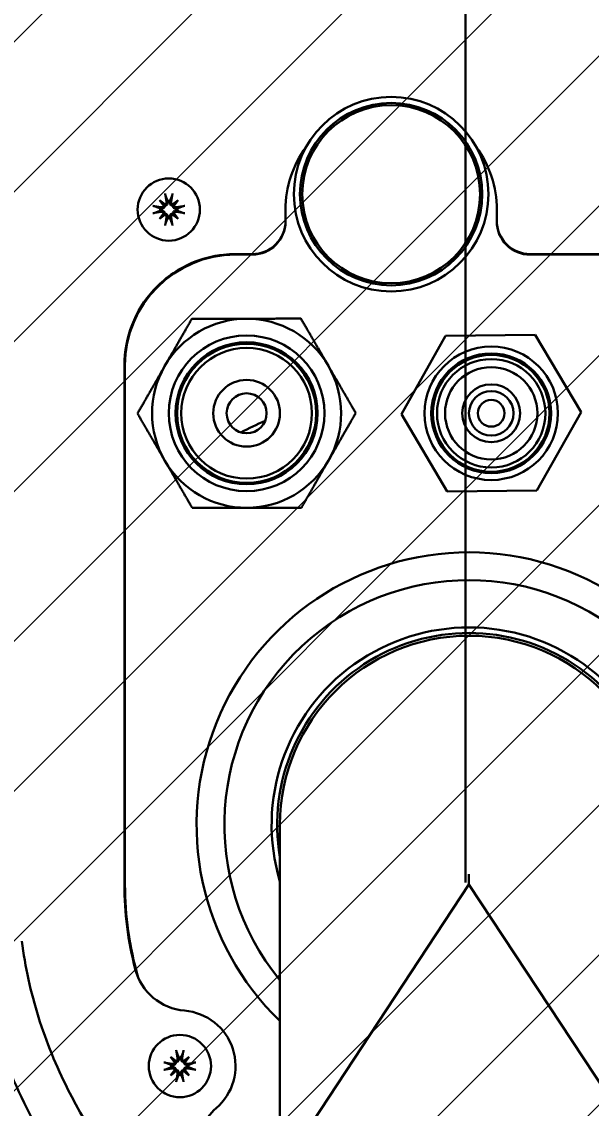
# Model space of a CAD drawing. Header units: millimetres. Extents: x 14 to 2348, y 26 to 1654.
# Drawn here: x 500.2 to 536.1, y 967.3 to 1035.6 of the extents above; entities that cross this region are included whole.
import ezdxf

# ---------------------------------------------------------------- set-up
doc = ezdxf.new("R2010")
doc.units = ezdxf.units.MM
doc.header["$LTSCALE"] = 4
for name, color, linetype, lineweight in [('可見邊線(ISO)', 7, 'Continuous', 30), ('標註(ISO)', 7, 'Continuous', 9), ('草圖幾何圖形(ISO)', 7, 'Continuous', 30)]:
    doc.layers.add(name, color=color, linetype=linetype, lineweight=lineweight)
doc.layers.add('填充線', color=7, linetype='Continuous', lineweight=9, true_color=0x1e1e47)
doc.styles.add('temp', font='')
doc.styles.get('temp').set_extended_font_data('PMingLiU')
doc.dimstyles.new('工研院N500', dxfattribs={"dimscale": 4, "dimtxt": 3, "dimasz": 2.5, "dimexe": 1, "dimexo": 1, "dimgap": 0.762, "dimtad": 1, "dimdec": 3, "dimrnd": 1e-08, "dimdsep": 46, "dimtxsty": 'temp', "dimcen": 0.09, "dimdle": 10, "dimclrd": 1, "dimclre": 1, "dimclrt": 7, "dimazin": 2, "dimtfac": 0.666667, "dimtdec": 3, "dimtmove": 0, "dimatfit": 3, "dimfxl": 1, "dimtolj": 1, "dimlwd": 15, "dimlwe": 15, "dimarcsym": 0})

# ---------------------------------------------------------------- blocks, each defined once
blk = doc.blocks.new('*D74')
at = {"layer": 'Defpoints', "color": 0, "linetype": 'Continuous', "transparency": 16777216}
for p in [(292.631, 1090.8), (528.152, 981.463), (528.152, 841.162), (421.12, 751.351)]:
    blk.add_point(p, dxfattribs=at)
at = {"layer": '標註(ISO)', "color": 1, "linetype": 'Continuous', "lineweight": 15, "transparency": 16777216}
for p, q in [((528.152, 985.463), (528.152, 1188.366)), ((418.056, 748.78), (262.178, 617.983))]:
    blk.add_line(p, q, dxfattribs=at)
blk.add_arc((528.152, 841.162), 343.204, 91.6695, 218.3305, dxfattribs=at)
at = {"layer": '標註(ISO)', "color": 1, "linetype": 'Continuous', "transparency": 16777216}
for points in [[(518.129, 1185.887), (518.177, 1182.554), (528.152, 1184.366)], [(260.219, 629.36), (257.635, 627.255), (265.242, 620.554)]]:
    blk.add_solid(points, dxfattribs=at)
at = {"layer": '標註(ISO)', "color": 7, "linetype": 'Continuous', "lineweight": 18, "transparency": 16777216, "insert": (196.505, 980.858), "char_height": 12, "attachment_point": 1, "rotation": 65, "style": 'temp'}
blk.add_mtext('\\A1;130°', dxfattribs=at)
blk = doc.blocks.new('*D75')
at = {"layer": 'Defpoints', "color": 0, "linetype": 'Continuous', "transparency": 16777216}
for p in [(528.152, 981.463), (870.28, 861.448), (528.152, 841.521), (635.613, 751.351)]:
    blk.add_point(p, dxfattribs=at)
at = {"layer": '標註(ISO)', "color": 1, "linetype": 'Continuous', "lineweight": 15, "transparency": 16777216}
for p, q in [((528.152, 985.463), (528.152, 1188.229)), ((638.677, 748.78), (793.746, 618.662))]:
    blk.add_line(p, q, dxfattribs=at)
blk.add_arc((528.152, 841.521), 342.708, 321.67191, 88.32809, dxfattribs=at)
at = {"layer": '標註(ISO)', "color": 1, "linetype": 'Continuous', "transparency": 16777216}
for points in [[(538.127, 1182.417), (538.175, 1185.75), (528.152, 1184.229)], [(798.289, 627.934), (795.705, 630.039), (790.682, 621.233)]]:
    blk.add_solid(points, dxfattribs=at)
at = {"layer": '標註(ISO)', "color": 7, "linetype": 'Continuous', "lineweight": 18, "transparency": 16777216, "insert": (847.895, 1005.573), "char_height": 12, "attachment_point": 1, "rotation": 295, "style": 'temp'}
blk.add_mtext('\\A1;130°', dxfattribs=at)
blk = doc.blocks.new('*D76')
at = {"layer": 'Defpoints', "color": 0, "linetype": 'Continuous', "transparency": 16777216}
for p in [(384.256, 1106.692), (528.152, 983.117), (528.152, 981.017), (526.996, 979.264)]:
    blk.add_point(p, dxfattribs=at)
at = {"layer": '標註(ISO)', "color": 1, "linetype": 'Continuous', "lineweight": 15, "transparency": 16777216}
blk.add_line((524.794, 975.924), (420.78, 818.179), dxfattribs=at)
blk.add_arc((528.152, 981.017), 191.051, 92.99933, 233.60067, dxfattribs=at)
at = {"layer": '標註(ISO)', "color": 1, "linetype": 'Continuous', "transparency": 16777216}
for points in [[(518.112, 1173.472), (518.199, 1170.14), (528.152, 1172.067)], [(415.734, 828.607), (413.827, 825.873), (422.982, 821.519)]]:
    blk.add_solid(points, dxfattribs=at)
at = {"layer": '標註(ISO)', "color": 7, "linetype": 'Continuous', "lineweight": 18, "transparency": 16777216, "insert": (323.589, 1021.666), "char_height": 12, "attachment_point": 1, "rotation": 73.3, "style": 'temp'}
blk.add_mtext('\\A1;146.6°', dxfattribs=at)
blk = doc.blocks.new('*D77')
at = {"layer": 'Defpoints', "color": 0, "linetype": 'Continuous', "transparency": 16777216}
for p in [(528.152, 983.766), (528.152, 981.666), (529.308, 979.913), (717.221, 955.991)]:
    blk.add_point(p, dxfattribs=at)
at = {"layer": '標註(ISO)', "color": 1, "linetype": 'Continuous', "lineweight": 15, "transparency": 16777216}
blk.add_line((531.51, 976.574), (635.388, 819.035), dxfattribs=at)
blk.add_arc((528.152, 981.666), 190.804, 306.4032, 86.9968, dxfattribs=at)
at = {"layer": '標註(ISO)', "color": 1, "linetype": 'Continuous', "transparency": 16777216}
for points in [[(538.105, 1170.543), (538.192, 1173.875), (528.152, 1172.471)], [(642.341, 826.729), (640.434, 829.463), (633.186, 822.374)]]:
    blk.add_solid(points, dxfattribs=at)
at = {"layer": '標註(ISO)', "color": 7, "linetype": 'Continuous', "lineweight": 18, "transparency": 16777216, "insert": (721.072, 1060.268), "char_height": 12, "attachment_point": 1, "rotation": 286.7, "style": 'temp'}
blk.add_mtext('\\A1;146.6°', dxfattribs=at)

msp = doc.modelspace()

# ---------------------------------------------------------------- hatches: boundary and pattern name
at = {"layer": '填充線'}
h = msp.add_hatch(dxfattribs=at)
h.set_pattern_fill('ANSI31', color=256, scale=53.34, style=0)
h.set_pattern_definition([(45, (-13.047, 389.5956), (-4.714634, 4.714634), [])])
edge = h.paths.add_edge_path()
edge.add_arc((421.12008, 751.35132), 140, 73.4166874, 220)
edge.add_arc((528.3663, 841.34159), 280, -40, 220, ccw=False)
edge.add_arc((635.61252, 751.35132), 140, 320, 466.5833126)
edge.add_arc((528.3663, 841.34159), 80.5, 33.2916563, 146.7083437)

# ---------------------------------------------------------------- linework, layer by layer
at = {"layer": '可見邊線(ISO)'}
for p, q in [((508.88186, 1024.40188), (509.16025, 1024.12349)), ((510.05074, 1024.40188), (509.77235, 1024.12349)), ((516.8163, 1023.11816), (516.8163, 1023.81744)), ((530.1163, 1023.81744), (530.1163, 1023.11816)), ((508.88186, 1023.233), (509.16025, 1023.51139)), ((510.05074, 1023.233), (509.77235, 1023.51139)), ((516.8163, 1023.11816), (516.8163, 1023.0815)), ((530.1163, 1023.0815), (530.1163, 1023.11816)), ((513.6663, 1021.01744), (514.7163, 1021.01744)), ((513.6663, 1020.98078), (514.7163, 1020.98078)), ((532.2163, 1021.01744), (543.0663, 1021.01744)), ((532.2163, 1020.98078), (543.0663, 1020.98078)), ((526.88489, 1015.86742), (524.10859, 1010.93735)), ((532.54259, 1015.92811), (526.88489, 1015.86742)), ((535.42401, 1011.05873), (532.54259, 1015.92811)), ((506.67155, 981.34214), (506.67155, 1014.02269)), ((506.70821, 981.34214), (506.70821, 1014.02269)), ((524.10859, 1010.93735), (526.99, 1006.06798)), ((532.64771, 1006.12867), (535.42401, 1011.05873)), ((526.99, 1006.06798), (532.64771, 1006.12867)), ((516.4663, 985.10498), (516.34211, 772.06982)), ((509.58186, 970.50188), (509.86025, 970.22349)), ((510.75074, 970.50188), (510.47235, 970.22349)), ((509.58186, 969.333), (509.86025, 969.61139)), ((510.75074, 969.333), (510.47235, 969.61139))]:
    msp.add_line(p, q, dxfattribs=at)
for centre, radius in [((523.4663, 1024.78804), 6.125), ((523.4663, 1024.78804), 5.74), ((523.4663, 1024.78804), 5.6), ((509.4663, 1023.81744), 1.96), ((514.3663, 1010.99804), 4.9), ((514.3663, 1010.99804), 4.47055), ((514.3663, 1010.99804), 4.375), ((514.3663, 1010.99804), 4.1125), ((529.7663, 1010.99804), 4.2), ((529.7663, 1010.99804), 3.77055), ((529.7663, 1010.99804), 3.675), ((529.7663, 1010.99804), 3.4125), ((529.7663, 1010.99804), 2.905), ((514.3663, 1010.99804), 2.1), ((529.7663, 1010.99804), 1.82), ((514.3663, 1010.99804), 1.26), ((529.7663, 1010.99804), 1.4), ((529.7663, 1010.99804), 0.84), ((510.1663, 969.91744), 1.96)]:
    msp.add_circle(centre, radius, dxfattribs=at)
for centre, radius, start, end in [((523.4663, 1023.81744), 6.65, 143.6635163, 180), ((523.4663, 1023.81744), 6.65, 0, 36.3364836), ((509.4663, 1023.81744), 0.55006, 82.104465, 97.895535), ((509.4663, 1023.81744), 0.55006, 172.104465, 187.895535), ((509.4663, 1023.81744), 0.55006, 352.104465, 7.895535), ((509.4663, 1023.81744), 0.55006, 262.104465, 277.895535), ((514.3663, 1010.99804), 5.95, 90.1427852, 150.1427852), ((514.3663, 1010.99804), 5.95, 30.1427852, 90.1427852), ((514.3663, 1010.99804), 5.95, 150.1427852, 210.1427852), ((514.3663, 1010.99804), 5.95, 330.1427852, 30.1427852), ((528.3663, 981.34159), 31.87528, 113.7442804, 116.7971462), ((514.3663, 1010.99804), 5.95, 210.1427852, 270.1427852), ((514.3663, 1010.99804), 5.95, 270.1427852, 330.1427852), ((528.3663, 985.09804), 17.15, 313.9044394, 226.0287597), ((528.3663, 985.09804), 15.4, 320.5660308, 219.3671683), ((528.3663, 985.09804), 12.425, 343.2514497, 196.6817494), ((528.3663, 985.09804), 12.075, 350.2000986, 189.7331004), ((528.3663, 985.09804), 11.9, 359.9665995, 179.9665995), ((510.74285, 976.89365), 3.5, 194.4252003, 265.2754845), ((510.1663, 969.91744), 3.5, 310.6136089, 85.2754845), ((510.1663, 969.91744), 0.55006, 82.104465, 97.895535), ((510.1663, 969.91744), 0.55006, 172.104465, 187.895535), ((510.1663, 969.91744), 0.55006, 352.104465, 7.895535), ((510.1663, 969.91744), 0.55006, 262.104465, 277.895535), ((514.72298, 964.60362), 3.5, 130.6136089, 180.0000375)]:
    msp.add_arc(centre, radius, start, end, dxfattribs=at)
for centre, major_axis, ratio, start_param, end_param in [((509.85675, 1024.14143), (-2.21069, 2.6641), 0.17364818, 1.33077346, 1.45285674), ((509.1423, 1023.42699), (2.6641, -2.21069), 0.17364818, 1.68873592, 1.81081919), ((509.71418, 1023.86564), (0.66635, -3.42662), 0.08715574, 4.41332035, 4.56725609), ((509.21842, 1023.86564), (0.66635, 3.42662), 0.08715574, 4.85752187, 5.01145761), ((509.79029, 1023.42699), (2.6641, 2.21069), 0.17364818, 1.33077346, 1.45285674), ((509.07585, 1024.14143), (-2.21069, -2.6641), 0.17364818, 1.68873592, 1.81081919), ((509.41809, 1023.56956), (-3.42662, 0.66635), 0.08715574, 4.85752187, 5.01145761), ((509.41809, 1024.06532), (3.42662, 0.66635), 0.08715574, 4.41332035, 4.56725609), ((509.05063, 1024.13045), (-0.09079, -0.07534), 0.86822375, 1.8313258, 2.31493563), ((509.15328, 1024.2331), (-0.07534, -0.09079), 0.86822375, 0.82665702, 1.31026685), ((509.77931, 1024.2331), (-0.07534, 0.09079), 0.86822375, 1.8313258, 2.31493563), ((509.88196, 1024.13045), (-0.09079, 0.07534), 0.86822375, 0.82665702, 1.31026685), ((509.5145, 1023.56956), (-3.42662, -0.66635), 0.08715574, 4.41332035, 4.56725609), ((509.5145, 1024.06532), (3.42662, -0.66635), 0.08715574, 4.85752187, 5.01145761), ((509.85675, 1023.49344), (2.21069, 2.6641), 0.17364818, 1.68873592, 1.81081919), ((509.1423, 1024.20789), (-2.6641, -2.21069), 0.17364818, 1.33077346, 1.45285674), ((509.05063, 1023.50443), (0.09079, -0.07534), 0.86822375, 0.82665702, 1.31026685), ((509.15328, 1023.40177), (0.07534, -0.09079), 0.86822375, 1.8313258, 2.31493563), ((509.71418, 1023.76923), (-0.66635, -3.42662), 0.08715574, 4.85752187, 5.01145761), ((509.21842, 1023.76923), (-0.66635, 3.42662), 0.08715574, 4.41332035, 4.56725609), ((509.77931, 1023.40177), (0.07534, 0.09079), 0.86822375, 0.82665702, 1.31026685), ((509.79029, 1024.20789), (-2.6641, 2.21069), 0.17364818, 1.68873592, 1.81081919), ((509.88196, 1023.50443), (0.09079, 0.07534), 0.86822375, 1.8313258, 2.31493563), ((509.07585, 1023.49344), (2.21069, -2.6641), 0.17364818, 1.33077346, 1.45285674), ((514.7163, 1023.11816), (0, 2.10072), 0.99965732, 3.14159266, 4.71238898), ((514.7163, 1023.0815), (0, 2.10072), 0.99965732, 3.14159266, 4.71238898), ((532.2163, 1023.11816), (0, -2.10072), 0.99965732, 4.71238898, 6.28318531), ((532.2163, 1023.0815), (0, -2.10072), 0.99965732, 4.71238898, 6.28318531), ((524.09004, 979.1851), (-8.5633, 17.51967), 0.86578066, 1.05683922, 1.33752956), ((510.55675, 970.24143), (-2.21069, 2.6641), 0.17364818, 1.33077346, 1.45285674), ((509.8423, 969.52699), (2.6641, -2.21069), 0.17364818, 1.68873592, 1.81081919), ((510.41418, 969.96564), (0.66635, -3.42662), 0.08715574, 4.41332035, 4.56725609), ((509.91842, 969.96564), (0.66635, 3.42662), 0.08715574, 4.85752187, 5.01145761), ((510.49029, 969.52699), (2.6641, 2.21069), 0.17364818, 1.33077346, 1.45285674), ((509.77585, 970.24143), (-2.21069, -2.6641), 0.17364818, 1.68873592, 1.81081919), ((510.11809, 969.66956), (-3.42662, 0.66635), 0.08715574, 4.85752187, 5.01145761), ((510.11809, 970.16532), (3.42662, 0.66635), 0.08715574, 4.41332035, 4.56725609), ((510.55675, 969.59344), (2.21069, 2.6641), 0.17364818, 1.68873592, 1.81081919), ((509.75063, 970.23045), (-0.09079, -0.07534), 0.86822375, 1.8313258, 2.31493563), ((509.75063, 969.60443), (0.09079, -0.07534), 0.86822375, 0.82665702, 1.31026685), ((509.85328, 970.3331), (-0.07534, -0.09079), 0.86822375, 0.82665702, 1.31026685), ((510.47931, 970.3331), (-0.07534, 0.09079), 0.86822375, 1.8313258, 2.31493563), ((510.58196, 970.23045), (-0.09079, 0.07534), 0.86822375, 0.82665702, 1.31026685), ((510.58196, 969.60443), (0.09079, 0.07534), 0.86822375, 1.8313258, 2.31493563), ((509.77585, 969.59344), (2.21069, -2.6641), 0.17364818, 1.33077346, 1.45285674), ((510.2145, 969.66956), (-3.42662, -0.66635), 0.08715574, 4.41332035, 4.56725609), ((510.2145, 970.16532), (3.42662, -0.66635), 0.08715574, 4.85752187, 5.01145761), ((509.8423, 970.30789), (-2.6641, -2.21069), 0.17364818, 1.33077346, 1.45285674), ((509.85328, 969.50177), (0.07534, -0.09079), 0.86822375, 1.8313258, 2.31493563), ((510.41418, 969.86923), (-0.66635, -3.42662), 0.08715574, 4.85752187, 5.01145761), ((509.91842, 969.86923), (-0.66635, 3.42662), 0.08715574, 4.41332035, 4.56725609), ((510.47931, 969.50177), (0.07534, 0.09079), 0.86822375, 0.82665702, 1.31026685), ((510.49029, 970.30789), (-2.6641, 2.21069), 0.17364818, 1.68873592, 1.81081919)]:
    msp.add_ellipse(centre, major_axis=major_axis, ratio=ratio, start_param=start_param, end_param=end_param, dxfattribs=at)
for points, knots in [([(509.40123, 1024.3191), (509.40316, 1024.31117), (509.40461, 1024.30322), (509.40812, 1024.27557), (509.40795, 1024.25375), (509.4007, 1024.21082), (509.39363, 1024.18971), (509.37612, 1024.15521), (509.36508, 1024.13871), (509.33797, 1024.10923), (509.32188, 1024.09625), (509.2889, 1024.07652), (509.26986, 1024.06848), (509.24201, 1024.06134), (509.23348, 1024.05973), (509.22508, 1024.05866)], [0.1207276167, 0.1207276167, 0.1207276167, 0.1207276167, 0.1245879817, 0.1245879817, 0.1342557864, 0.1342557864, 0.1439235912, 0.1439235912, 0.152159121, 0.152159121, 0.1603946507, 0.1603946507, 0.1686301804, 0.1686301804, 0.1722209962, 0.1722209962, 0.1722209962, 0.1722209962]), ([(509.2589, 1024.70659), (509.25722, 1024.71096), (509.25514, 1024.71743), (509.25085, 1024.73236), (509.24787, 1024.74401), (509.24283, 1024.76571), (509.23988, 1024.77958), (509.23584, 1024.80036), (509.23399, 1024.81057), (509.23246, 1024.81973)], [0.0475683219, 0.0475683219, 0.0475683219, 0.0475683219, 0.0518037472, 0.0518037472, 0.0569688414, 0.0569688414, 0.0621348202, 0.0621348202, 0.0660399938, 0.0660399938, 0.0660399938, 0.0660399938]), ([(509.70752, 1024.05866), (509.69911, 1024.05973), (509.69059, 1024.06134), (509.66274, 1024.06848), (509.64369, 1024.07652), (509.61071, 1024.09625), (509.59463, 1024.10923), (509.56752, 1024.13871), (509.55648, 1024.15521), (509.53897, 1024.18971), (509.53189, 1024.21082), (509.52464, 1024.25375), (509.52448, 1024.27557), (509.52698, 1024.29533), (509.52799, 1024.30322), (509.52944, 1024.31117), (509.53137, 1024.3191)], [-0.0476330145, -0.0476330145, -0.0476330145, -0.0476330145, -0.0440421987, -0.0440421987, -0.035806669, -0.035806669, -0.0275711393, -0.0275711393, -0.0193356095, -0.0193356095, -0.0096678048, -0.0096678048, 0, 0, 0, 0.003860365, 0.003860365, 0.003860365, 0.003860365]), ([(509.70014, 1024.81973), (509.69861, 1024.81057), (509.69676, 1024.80036), (509.69272, 1024.77958), (509.68977, 1024.76571), (509.68472, 1024.74401), (509.68174, 1024.73236), (509.67746, 1024.71743), (509.67538, 1024.71096), (509.6737, 1024.70659)], [0.0168342393, 0.0168342393, 0.0168342393, 0.0168342393, 0.0207394129, 0.0207394129, 0.0259053918, 0.0259053918, 0.0310704859, 0.0310704859, 0.0353059113, 0.0353059113, 0.0353059113, 0.0353059113]), ([(508.46401, 1024.05128), (508.47317, 1024.04975), (508.48338, 1024.0479), (508.50415, 1024.04386), (508.51803, 1024.04091), (508.53973, 1024.03587), (508.55138, 1024.03288), (508.56631, 1024.0286), (508.57278, 1024.02652), (508.57715, 1024.02484)], [0.0168342393, 0.0168342393, 0.0168342393, 0.0168342393, 0.0207394129, 0.0207394129, 0.0259053918, 0.0259053918, 0.0310704859, 0.0310704859, 0.0353059113, 0.0353059113, 0.0353059113, 0.0353059113]), ([(509.22508, 1024.05866), (509.22401, 1024.05025), (509.2224, 1024.04173), (509.21525, 1024.01388), (509.20722, 1023.99483), (509.18749, 1023.96185), (509.17451, 1023.94577), (509.14503, 1023.91866), (509.12852, 1023.90762), (509.09403, 1023.89011), (509.07292, 1023.88304), (509.02999, 1023.87578), (509.00816, 1023.87562), (508.9884, 1023.87812), (508.98051, 1023.87913), (508.97256, 1023.88058), (508.96464, 1023.88251)], [-0.0476330145, -0.0476330145, -0.0476330145, -0.0476330145, -0.0440421987, -0.0440421987, -0.035806669, -0.035806669, -0.0275711393, -0.0275711393, -0.0193356095, -0.0193356095, -0.0096678048, -0.0096678048, 0, 0, 0, 0.003860365, 0.003860365, 0.003860365, 0.003860365]), ([(508.96464, 1023.75237), (508.97256, 1023.7543), (508.98051, 1023.75575), (509.00816, 1023.75926), (509.02999, 1023.75909), (509.07292, 1023.75184), (509.09403, 1023.74477), (509.12852, 1023.72726), (509.14503, 1023.71622), (509.17451, 1023.68911), (509.18749, 1023.67302), (509.20722, 1023.64004), (509.21525, 1023.621), (509.2224, 1023.59315), (509.22401, 1023.58462), (509.22508, 1023.57622)], [0.1207276167, 0.1207276167, 0.1207276167, 0.1207276167, 0.1245879817, 0.1245879817, 0.1342557864, 0.1342557864, 0.1439235912, 0.1439235912, 0.152159121, 0.152159121, 0.1603946507, 0.1603946507, 0.1686301804, 0.1686301804, 0.1722209962, 0.1722209962, 0.1722209962, 0.1722209962]), ([(509.13722, 1024.07369), (509.13559, 1024.06303), (509.13262, 1024.0523), (509.12155, 1024.02579), (509.11135, 1024.01086), (509.08781, 1023.98717), (509.07288, 1023.97685), (509.04022, 1023.96302), (509.02248, 1023.95952), (508.99742, 1023.95917), (508.98869, 1023.95986), (508.97999, 1023.96144)], [0.0172141153, 0.0172141153, 0.0172141153, 0.0172141153, 0.0216673994, 0.0216673994, 0.0288082122, 0.0288082122, 0.0359902002, 0.0359902002, 0.0431721882, 0.0431721882, 0.046823968, 0.046823968, 0.046823968, 0.046823968]), ([(508.97999, 1023.67344), (508.99645, 1023.67642), (509.01465, 1023.67636), (509.04956, 1023.66892), (509.06628, 1023.66154), (509.09391, 1023.64261), (509.10673, 1023.62986), (509.12623, 1023.60032), (509.13291, 1023.58352), (509.13656, 1023.56522), (509.13691, 1023.56321), (509.13722, 1023.56118)], [0, 0, 0, 0, 0.0072458737, 0.0072458737, 0.0144917474, 0.0144917474, 0.0216328704, 0.0216328704, 0.0287739933, 0.0287739933, 0.0296410879, 0.0296410879, 0.0296410879, 0.0296410879]), ([(509.16025, 1024.12349), (509.16471, 1024.11903), (509.16878, 1024.11496), (509.19249, 1024.09125), (509.20873, 1024.075), (509.22472, 1024.05902), (509.2249, 1024.05884), (509.22508, 1024.05866)], [-2.828207794, -2.828207794, -2.828207794, -2.828207794, -2.812267488, -2.812267488, -2.724384129, -2.724384129, -2.723378434, -2.723378434, -2.723378434, -2.723378434]), ([(509.3223, 1024.30375), (509.32528, 1024.28729), (509.32522, 1024.26909), (509.31778, 1024.23417), (509.3104, 1024.21746), (509.29147, 1024.18983), (509.27872, 1024.17701), (509.24918, 1024.15751), (509.23238, 1024.15082), (509.21407, 1024.14718), (509.21207, 1024.14683), (509.21004, 1024.14652)], [0, 0, 0, 0, 0.0072458737, 0.0072458737, 0.0144917474, 0.0144917474, 0.0216328704, 0.0216328704, 0.0287739933, 0.0287739933, 0.0296410879, 0.0296410879, 0.0296410879, 0.0296410879]), ([(509.72255, 1024.14652), (509.71189, 1024.14814), (509.70116, 1024.15112), (509.67465, 1024.16218), (509.65972, 1024.17239), (509.63603, 1024.19593), (509.62571, 1024.21085), (509.61188, 1024.24352), (509.60838, 1024.26125), (509.60803, 1024.28631), (509.60872, 1024.29505), (509.6103, 1024.30375)], [0.0172141153, 0.0172141153, 0.0172141153, 0.0172141153, 0.0216673994, 0.0216673994, 0.0288082122, 0.0288082122, 0.0359902002, 0.0359902002, 0.0431721882, 0.0431721882, 0.046823968, 0.046823968, 0.046823968, 0.046823968]), ([(509.77235, 1024.12349), (509.76789, 1024.11903), (509.76382, 1024.11496), (509.74011, 1024.09125), (509.72386, 1024.075), (509.70788, 1024.05902), (509.7077, 1024.05884), (509.70752, 1024.05866)], [-2.828207794, -2.828207794, -2.828207794, -2.828207794, -2.812267488, -2.812267488, -2.724384129, -2.724384129, -2.723378434, -2.723378434, -2.723378434, -2.723378434]), ([(509.96796, 1023.88251), (509.96003, 1023.88058), (509.95208, 1023.87913), (509.92443, 1023.87562), (509.90261, 1023.87578), (509.85968, 1023.88304), (509.83857, 1023.89011), (509.80407, 1023.90762), (509.78757, 1023.91866), (509.75809, 1023.94577), (509.74511, 1023.96185), (509.72538, 1023.99483), (509.71734, 1024.01388), (509.7102, 1024.04173), (509.70859, 1024.05025), (509.70752, 1024.05866)], [0.1207276167, 0.1207276167, 0.1207276167, 0.1207276167, 0.1245879817, 0.1245879817, 0.1342557864, 0.1342557864, 0.1439235912, 0.1439235912, 0.152159121, 0.152159121, 0.1603946507, 0.1603946507, 0.1686301804, 0.1686301804, 0.1722209962, 0.1722209962, 0.1722209962, 0.1722209962]), ([(509.70752, 1023.57622), (509.70859, 1023.58462), (509.7102, 1023.59315), (509.71734, 1023.621), (509.72538, 1023.64004), (509.74511, 1023.67302), (509.75809, 1023.68911), (509.78757, 1023.71622), (509.80407, 1023.72726), (509.83857, 1023.74477), (509.85968, 1023.75184), (509.90261, 1023.75909), (509.92443, 1023.75926), (509.94419, 1023.75675), (509.95208, 1023.75575), (509.96003, 1023.7543), (509.96796, 1023.75237)], [-0.0476330145, -0.0476330145, -0.0476330145, -0.0476330145, -0.0440421987, -0.0440421987, -0.035806669, -0.035806669, -0.0275711393, -0.0275711393, -0.0193356095, -0.0193356095, -0.0096678048, -0.0096678048, 0, 0, 0, 0.003860365, 0.003860365, 0.003860365, 0.003860365]), ([(509.95261, 1023.96144), (509.93614, 1023.95845), (509.91795, 1023.95851), (509.88303, 1023.96595), (509.86632, 1023.97333), (509.83868, 1023.99227), (509.82587, 1024.00502), (509.80637, 1024.03456), (509.79968, 1024.05136), (509.79604, 1024.06966), (509.79569, 1024.07167), (509.79538, 1024.07369)], [0, 0, 0, 0, 0.0072458737, 0.0072458737, 0.0144917474, 0.0144917474, 0.0216328704, 0.0216328704, 0.0287739933, 0.0287739933, 0.0296410879, 0.0296410879, 0.0296410879, 0.0296410879]), ([(509.79538, 1023.56118), (509.797, 1023.57185), (509.79998, 1023.58257), (509.81104, 1023.60909), (509.82125, 1023.62402), (509.84479, 1023.64771), (509.85971, 1023.65803), (509.89238, 1023.67186), (509.91011, 1023.67536), (509.93517, 1023.6757), (509.94391, 1023.67502), (509.95261, 1023.67344)], [0.0172141153, 0.0172141153, 0.0172141153, 0.0172141153, 0.0216673994, 0.0216673994, 0.0288082122, 0.0288082122, 0.0359902002, 0.0359902002, 0.0431721882, 0.0431721882, 0.046823968, 0.046823968, 0.046823968, 0.046823968]), ([(510.35545, 1024.02484), (510.35982, 1024.02652), (510.36629, 1024.0286), (510.38122, 1024.03288), (510.39287, 1024.03587), (510.41457, 1024.04091), (510.42844, 1024.04386), (510.44922, 1024.0479), (510.45943, 1024.04975), (510.46859, 1024.05128)], [0.0475683219, 0.0475683219, 0.0475683219, 0.0475683219, 0.0518037472, 0.0518037472, 0.0569688414, 0.0569688414, 0.0621348202, 0.0621348202, 0.0660399938, 0.0660399938, 0.0660399938, 0.0660399938]), ([(508.57715, 1023.61004), (508.57278, 1023.60836), (508.56631, 1023.60628), (508.55138, 1023.60199), (508.53973, 1023.59901), (508.51803, 1023.59397), (508.50415, 1023.59102), (508.48338, 1023.58698), (508.47317, 1023.58513), (508.46401, 1023.5836)], [0.0475683219, 0.0475683219, 0.0475683219, 0.0475683219, 0.0518037472, 0.0518037472, 0.0569688414, 0.0569688414, 0.0621348202, 0.0621348202, 0.0660399938, 0.0660399938, 0.0660399938, 0.0660399938]), ([(509.16025, 1023.51139), (509.16471, 1023.51585), (509.16878, 1023.51992), (509.19249, 1023.54363), (509.20873, 1023.55987), (509.22472, 1023.57586), (509.2249, 1023.57604), (509.22508, 1023.57622)], [-2.828207794, -2.828207794, -2.828207794, -2.828207794, -2.812267488, -2.812267488, -2.724384129, -2.724384129, -2.723378434, -2.723378434, -2.723378434, -2.723378434]), ([(509.21004, 1023.48836), (509.22071, 1023.48673), (509.23143, 1023.48376), (509.25795, 1023.47269), (509.27288, 1023.46249), (509.29657, 1023.43895), (509.30689, 1023.42402), (509.32072, 1023.39136), (509.32422, 1023.37362), (509.32456, 1023.34856), (509.32388, 1023.33983), (509.3223, 1023.33113)], [0.0172141153, 0.0172141153, 0.0172141153, 0.0172141153, 0.0216673994, 0.0216673994, 0.0288082122, 0.0288082122, 0.0359902002, 0.0359902002, 0.0431721882, 0.0431721882, 0.046823968, 0.046823968, 0.046823968, 0.046823968]), ([(509.22508, 1023.57622), (509.23348, 1023.57515), (509.24201, 1023.57354), (509.26986, 1023.56639), (509.2889, 1023.55836), (509.32188, 1023.53863), (509.33797, 1023.52565), (509.36508, 1023.49617), (509.37612, 1023.47967), (509.39363, 1023.44517), (509.4007, 1023.42406), (509.40795, 1023.38113), (509.40812, 1023.3593), (509.40561, 1023.33954), (509.40461, 1023.33165), (509.40316, 1023.32371), (509.40123, 1023.31578)], [-0.0476330145, -0.0476330145, -0.0476330145, -0.0476330145, -0.0440421987, -0.0440421987, -0.035806669, -0.035806669, -0.0275711393, -0.0275711393, -0.0193356095, -0.0193356095, -0.0096678048, -0.0096678048, 0, 0, 0, 0.003860365, 0.003860365, 0.003860365, 0.003860365]), ([(509.53137, 1023.31578), (509.52944, 1023.32371), (509.52799, 1023.33165), (509.52448, 1023.3593), (509.52464, 1023.38113), (509.53189, 1023.42406), (509.53897, 1023.44517), (509.55648, 1023.47967), (509.56752, 1023.49617), (509.59463, 1023.52565), (509.61071, 1023.53863), (509.64369, 1023.55836), (509.66274, 1023.56639), (509.69059, 1023.57354), (509.69911, 1023.57515), (509.70752, 1023.57622)], [0.1207276167, 0.1207276167, 0.1207276167, 0.1207276167, 0.1245879817, 0.1245879817, 0.1342557864, 0.1342557864, 0.1439235912, 0.1439235912, 0.152159121, 0.152159121, 0.1603946507, 0.1603946507, 0.1686301804, 0.1686301804, 0.1722209962, 0.1722209962, 0.1722209962, 0.1722209962]), ([(509.6103, 1023.33113), (509.60731, 1023.34759), (509.60737, 1023.36579), (509.61481, 1023.4007), (509.62219, 1023.41742), (509.64113, 1023.44505), (509.65388, 1023.45787), (509.68342, 1023.47737), (509.70022, 1023.48405), (509.71852, 1023.4877), (509.72053, 1023.48805), (509.72255, 1023.48836)], [0, 0, 0, 0, 0.0072458737, 0.0072458737, 0.0144917474, 0.0144917474, 0.0216328704, 0.0216328704, 0.0287739933, 0.0287739933, 0.0296410879, 0.0296410879, 0.0296410879, 0.0296410879]), ([(509.77235, 1023.51139), (509.76789, 1023.51585), (509.76382, 1023.51992), (509.74011, 1023.54363), (509.72386, 1023.55987), (509.70788, 1023.57586), (509.7077, 1023.57604), (509.70752, 1023.57622)], [-2.828207794, -2.828207794, -2.828207794, -2.828207794, -2.812267488, -2.812267488, -2.724384129, -2.724384129, -2.723378434, -2.723378434, -2.723378434, -2.723378434]), ([(510.46859, 1023.5836), (510.45943, 1023.58513), (510.44922, 1023.58698), (510.42844, 1023.59102), (510.41457, 1023.59397), (510.39287, 1023.59901), (510.38122, 1023.60199), (510.36629, 1023.60628), (510.35982, 1023.60836), (510.35545, 1023.61004)], [0.0168342393, 0.0168342393, 0.0168342393, 0.0168342393, 0.0207394129, 0.0207394129, 0.0259053918, 0.0259053918, 0.0310704859, 0.0310704859, 0.0353059113, 0.0353059113, 0.0353059113, 0.0353059113]), ([(509.23246, 1022.81515), (509.23399, 1022.82431), (509.23584, 1022.83452), (509.23988, 1022.85529), (509.24283, 1022.86917), (509.24787, 1022.89087), (509.25085, 1022.90252), (509.25514, 1022.91745), (509.25722, 1022.92392), (509.2589, 1022.92829)], [0.0168342393, 0.0168342393, 0.0168342393, 0.0168342393, 0.0207394129, 0.0207394129, 0.0259053918, 0.0259053918, 0.0310704859, 0.0310704859, 0.0353059113, 0.0353059113, 0.0353059113, 0.0353059113]), ([(509.6737, 1022.92829), (509.67538, 1022.92392), (509.67746, 1022.91745), (509.68174, 1022.90252), (509.68472, 1022.89087), (509.68977, 1022.86917), (509.69272, 1022.85529), (509.69676, 1022.83452), (509.69861, 1022.82431), (509.70014, 1022.81515)], [0.0475683219, 0.0475683219, 0.0475683219, 0.0475683219, 0.0518037472, 0.0518037472, 0.0569688414, 0.0569688414, 0.0621348202, 0.0621348202, 0.0660399938, 0.0660399938, 0.0660399938, 0.0660399938]), ([(506.67155, 1014.02269), (506.67155, 1015.76523), (507.34156, 1017.47184), (508.5038, 1018.74241), (509.16574, 1019.46605), (509.9815, 1020.05042), (510.88341, 1020.44196), (511.52693, 1020.72132), (512.21337, 1020.90259), (512.91456, 1020.97752), (513.16369, 1021.00413), (513.41468, 1021.01744), (513.6663, 1021.01744)], [0, 0, 0, 0, 0.47163576, 0.47163576, 0.47163576, 0.74024964, 0.74024964, 0.74024964, 0.93190672, 0.93190672, 0.93190672, 1, 1, 1, 1]), ([(507.5325, 975.49952), (507.26124, 976.4547), (507.05424, 977.42833), (506.77859, 979.38216), (506.70822, 980.3619), (506.7082, 981.34214)], [0.000001, 0.000001, 0.000001, 0.000001, 0.425551954, 0.425551954, 0.845660229, 0.845660229, 0.845660229, 0.845660229]), ([(497.38754, 977.4137), (497.6553, 975.39981), (498.11885, 973.41206), (499.41076, 969.55935), (500.23832, 967.69455), (502.97096, 962.84242), (505.46464, 959.58425), (509.13128, 956.7423)], [-4.27130356, -4.27130356, -4.27130356, -4.27130356, -3.12865502, -3.12865502, -1.9881717, -1.9881717, -0.00000098, -0.00000098, -0.00000098, -0.00000098]), ([(500.20664, 977.78486), (500.42036, 976.16195), (500.76974, 974.57138), (501.75055, 971.43785), (502.37219, 969.91184), (504.39615, 965.9175), (506.2463, 963.14077), (508.94798, 960.62303)], [-3.4197044, -3.4197044, -3.4197044, -3.4197044, -2.49538572, -2.49538572, -1.58270894, -1.58270894, -0.000001, -0.000001, -0.000001, -0.000001]), ([(512.88487, 949.95564), (509.48905, 951.62245), (507.09774, 953.45312), (503.47784, 956.51212), (501.5381, 958.63082), (498.20256, 963.34951), (496.83068, 965.90495), (494.72993, 971.26089), (493.99888, 974.06654), (493.62341, 976.91805)], [-4.518536, -4.518536, -4.518536, -4.518536, -3.7091328, -3.7091328, -2.46553696, -2.46553696, -1.23262817, -1.23262817, -0.000001, -0.000001, -0.000001, -0.000001]), ([(510.0223, 970.40375), (510.02528, 970.38729), (510.02522, 970.36909), (510.01778, 970.33417), (510.0104, 970.31746), (509.99147, 970.28983), (509.97872, 970.27701), (509.94918, 970.25751), (509.93238, 970.25082), (509.91407, 970.24718), (509.91207, 970.24683), (509.91004, 970.24652)], [0, 0, 0, 0, 0.0072458737, 0.0072458737, 0.0144917474, 0.0144917474, 0.0216328704, 0.0216328704, 0.0287739933, 0.0287739933, 0.0296410879, 0.0296410879, 0.0296410879, 0.0296410879]), ([(510.10123, 970.4191), (510.10316, 970.41117), (510.10461, 970.40322), (510.10812, 970.37557), (510.10795, 970.35375), (510.1007, 970.31082), (510.09363, 970.28971), (510.07612, 970.25521), (510.06508, 970.23871), (510.03797, 970.20923), (510.02188, 970.19625), (509.9889, 970.17652), (509.96986, 970.16848), (509.94201, 970.16134), (509.93348, 970.15973), (509.92508, 970.15866)], [0.1207276167, 0.1207276167, 0.1207276167, 0.1207276167, 0.1245879817, 0.1245879817, 0.1342557864, 0.1342557864, 0.1439235912, 0.1439235912, 0.152159121, 0.152159121, 0.1603946507, 0.1603946507, 0.1686301804, 0.1686301804, 0.1722209962, 0.1722209962, 0.1722209962, 0.1722209962]), ([(509.9589, 970.80659), (509.95722, 970.81096), (509.95514, 970.81743), (509.95085, 970.83236), (509.94787, 970.84401), (509.94283, 970.86571), (509.93988, 970.87958), (509.93584, 970.90036), (509.93399, 970.91057), (509.93246, 970.91973)], [0.0475683219, 0.0475683219, 0.0475683219, 0.0475683219, 0.0518037472, 0.0518037472, 0.0569688414, 0.0569688414, 0.0621348202, 0.0621348202, 0.0660399938, 0.0660399938, 0.0660399938, 0.0660399938]), ([(510.40752, 970.15866), (510.39911, 970.15973), (510.39059, 970.16134), (510.36274, 970.16848), (510.34369, 970.17652), (510.31071, 970.19625), (510.29463, 970.20923), (510.26752, 970.23871), (510.25648, 970.25521), (510.23897, 970.28971), (510.23189, 970.31082), (510.22464, 970.35375), (510.22448, 970.37557), (510.22698, 970.39533), (510.22799, 970.40322), (510.22944, 970.41117), (510.23137, 970.4191)], [-0.0476330145, -0.0476330145, -0.0476330145, -0.0476330145, -0.0440421987, -0.0440421987, -0.035806669, -0.035806669, -0.0275711393, -0.0275711393, -0.0193356095, -0.0193356095, -0.0096678048, -0.0096678048, 0, 0, 0, 0.003860365, 0.003860365, 0.003860365, 0.003860365]), ([(510.42255, 970.24652), (510.41189, 970.24814), (510.40116, 970.25112), (510.37465, 970.26218), (510.35972, 970.27239), (510.33603, 970.29593), (510.32571, 970.31085), (510.31188, 970.34352), (510.30838, 970.36125), (510.30803, 970.38631), (510.30872, 970.39505), (510.3103, 970.40375)], [0.0172141153, 0.0172141153, 0.0172141153, 0.0172141153, 0.0216673994, 0.0216673994, 0.0288082122, 0.0288082122, 0.0359902002, 0.0359902002, 0.0431721882, 0.0431721882, 0.046823968, 0.046823968, 0.046823968, 0.046823968]), ([(510.40014, 970.91973), (510.39861, 970.91057), (510.39676, 970.90036), (510.39272, 970.87958), (510.38977, 970.86571), (510.38472, 970.84401), (510.38174, 970.83236), (510.37746, 970.81743), (510.37538, 970.81096), (510.3737, 970.80659)], [0.0168342393, 0.0168342393, 0.0168342393, 0.0168342393, 0.0207394129, 0.0207394129, 0.0259053918, 0.0259053918, 0.0310704859, 0.0310704859, 0.0353059113, 0.0353059113, 0.0353059113, 0.0353059113]), ([(509.16401, 970.15128), (509.17317, 970.14975), (509.18338, 970.1479), (509.20415, 970.14386), (509.21803, 970.14091), (509.23973, 970.13587), (509.25138, 970.13288), (509.26631, 970.1286), (509.27278, 970.12652), (509.27715, 970.12484)], [0.0168342393, 0.0168342393, 0.0168342393, 0.0168342393, 0.0207394129, 0.0207394129, 0.0259053918, 0.0259053918, 0.0310704859, 0.0310704859, 0.0353059113, 0.0353059113, 0.0353059113, 0.0353059113]), ([(509.27715, 969.71004), (509.27278, 969.70836), (509.26631, 969.70628), (509.25138, 969.70199), (509.23973, 969.69901), (509.21803, 969.69397), (509.20415, 969.69102), (509.18338, 969.68698), (509.17317, 969.68513), (509.16401, 969.6836)], [0.0475683219, 0.0475683219, 0.0475683219, 0.0475683219, 0.0518037472, 0.0518037472, 0.0569688414, 0.0569688414, 0.0621348202, 0.0621348202, 0.0660399938, 0.0660399938, 0.0660399938, 0.0660399938]), ([(509.92508, 970.15866), (509.92401, 970.15025), (509.9224, 970.14173), (509.91525, 970.11388), (509.90722, 970.09483), (509.88749, 970.06185), (509.87451, 970.04577), (509.84503, 970.01866), (509.82852, 970.00762), (509.79403, 969.99011), (509.77292, 969.98304), (509.72999, 969.97578), (509.70816, 969.97562), (509.6884, 969.97813), (509.68051, 969.97913), (509.67256, 969.98058), (509.66464, 969.98251)], [-0.0476330145, -0.0476330145, -0.0476330145, -0.0476330145, -0.0440421987, -0.0440421987, -0.035806669, -0.035806669, -0.0275711393, -0.0275711393, -0.0193356095, -0.0193356095, -0.0096678048, -0.0096678048, 0, 0, 0, 0.003860365, 0.003860365, 0.003860365, 0.003860365]), ([(509.66464, 969.85237), (509.67256, 969.8543), (509.68051, 969.85575), (509.70816, 969.85926), (509.72999, 969.85909), (509.77292, 969.85184), (509.79403, 969.84477), (509.82852, 969.82726), (509.84503, 969.81622), (509.87451, 969.78911), (509.88749, 969.77302), (509.90722, 969.74004), (509.91525, 969.721), (509.9224, 969.69315), (509.92401, 969.68462), (509.92508, 969.67622)], [0.1207276167, 0.1207276167, 0.1207276167, 0.1207276167, 0.1245879817, 0.1245879817, 0.1342557864, 0.1342557864, 0.1439235912, 0.1439235912, 0.152159121, 0.152159121, 0.1603946507, 0.1603946507, 0.1686301804, 0.1686301804, 0.1722209962, 0.1722209962, 0.1722209962, 0.1722209962]), ([(509.83722, 970.17369), (509.83559, 970.16303), (509.83262, 970.1523), (509.82155, 970.12579), (509.81135, 970.11086), (509.78781, 970.08717), (509.77288, 970.07685), (509.74022, 970.06302), (509.72248, 970.05952), (509.69742, 970.05917), (509.68869, 970.05986), (509.67999, 970.06144)], [0.0172141153, 0.0172141153, 0.0172141153, 0.0172141153, 0.0216673994, 0.0216673994, 0.0288082122, 0.0288082122, 0.0359902002, 0.0359902002, 0.0431721882, 0.0431721882, 0.046823968, 0.046823968, 0.046823968, 0.046823968]), ([(509.67999, 969.77344), (509.69645, 969.77642), (509.71465, 969.77636), (509.74956, 969.76892), (509.76628, 969.76154), (509.79391, 969.74261), (509.80673, 969.72986), (509.82623, 969.70032), (509.83291, 969.68352), (509.83656, 969.66522), (509.83691, 969.66321), (509.83722, 969.66118)], [0, 0, 0, 0, 0.0072458737, 0.0072458737, 0.0144917474, 0.0144917474, 0.0216328704, 0.0216328704, 0.0287739933, 0.0287739933, 0.0296410879, 0.0296410879, 0.0296410879, 0.0296410879]), ([(509.86025, 970.22349), (509.86471, 970.21903), (509.86878, 970.21496), (509.89249, 970.19125), (509.90873, 970.175), (509.92472, 970.15902), (509.9249, 970.15884), (509.92508, 970.15866)], [-2.828207794, -2.828207794, -2.828207794, -2.828207794, -2.812267488, -2.812267488, -2.724384129, -2.724384129, -2.723378434, -2.723378434, -2.723378434, -2.723378434]), ([(509.86025, 969.61139), (509.86471, 969.61585), (509.86878, 969.61992), (509.89249, 969.64363), (509.90873, 969.65987), (509.92472, 969.67586), (509.9249, 969.67604), (509.92508, 969.67622)], [-2.828207794, -2.828207794, -2.828207794, -2.828207794, -2.812267488, -2.812267488, -2.724384129, -2.724384129, -2.723378434, -2.723378434, -2.723378434, -2.723378434]), ([(509.92508, 969.67622), (509.93348, 969.67515), (509.94201, 969.67354), (509.96986, 969.66639), (509.9889, 969.65836), (510.02188, 969.63863), (510.03797, 969.62565), (510.06508, 969.59617), (510.07612, 969.57967), (510.09363, 969.54517), (510.1007, 969.52406), (510.10795, 969.48113), (510.10812, 969.4593), (510.10561, 969.43954), (510.10461, 969.43165), (510.10316, 969.42371), (510.10123, 969.41578)], [-0.0476330145, -0.0476330145, -0.0476330145, -0.0476330145, -0.0440421987, -0.0440421987, -0.035806669, -0.035806669, -0.0275711393, -0.0275711393, -0.0193356095, -0.0193356095, -0.0096678048, -0.0096678048, 0, 0, 0, 0.003860365, 0.003860365, 0.003860365, 0.003860365]), ([(510.23137, 969.41578), (510.22944, 969.42371), (510.22799, 969.43165), (510.22448, 969.4593), (510.22464, 969.48113), (510.23189, 969.52406), (510.23897, 969.54517), (510.25648, 969.57967), (510.26752, 969.59617), (510.29463, 969.62565), (510.31071, 969.63863), (510.34369, 969.65836), (510.36274, 969.66639), (510.39059, 969.67354), (510.39911, 969.67515), (510.40752, 969.67622)], [0.1207276167, 0.1207276167, 0.1207276167, 0.1207276167, 0.1245879817, 0.1245879817, 0.1342557864, 0.1342557864, 0.1439235912, 0.1439235912, 0.152159121, 0.152159121, 0.1603946507, 0.1603946507, 0.1686301804, 0.1686301804, 0.1722209962, 0.1722209962, 0.1722209962, 0.1722209962]), ([(510.47235, 970.22349), (510.46789, 970.21903), (510.46382, 970.21496), (510.44011, 970.19125), (510.42386, 970.175), (510.40788, 970.15902), (510.4077, 970.15884), (510.40752, 970.15866)], [-2.828207794, -2.828207794, -2.828207794, -2.828207794, -2.812267488, -2.812267488, -2.724384129, -2.724384129, -2.723378434, -2.723378434, -2.723378434, -2.723378434]), ([(510.66796, 969.98251), (510.66003, 969.98058), (510.65208, 969.97913), (510.62443, 969.97562), (510.60261, 969.97578), (510.55968, 969.98304), (510.53857, 969.99011), (510.50407, 970.00762), (510.48757, 970.01866), (510.45809, 970.04577), (510.44511, 970.06185), (510.42538, 970.09483), (510.41734, 970.11388), (510.4102, 970.14173), (510.40859, 970.15025), (510.40752, 970.15866)], [0.1207276167, 0.1207276167, 0.1207276167, 0.1207276167, 0.1245879817, 0.1245879817, 0.1342557864, 0.1342557864, 0.1439235912, 0.1439235912, 0.152159121, 0.152159121, 0.1603946507, 0.1603946507, 0.1686301804, 0.1686301804, 0.1722209962, 0.1722209962, 0.1722209962, 0.1722209962]), ([(510.40752, 969.67622), (510.40859, 969.68462), (510.4102, 969.69315), (510.41734, 969.721), (510.42538, 969.74004), (510.44511, 969.77302), (510.45809, 969.78911), (510.48757, 969.81622), (510.50407, 969.82726), (510.53857, 969.84477), (510.55968, 969.85184), (510.60261, 969.85909), (510.62443, 969.85926), (510.64419, 969.85675), (510.65208, 969.85575), (510.66003, 969.8543), (510.66796, 969.85237)], [-0.0476330145, -0.0476330145, -0.0476330145, -0.0476330145, -0.0440421987, -0.0440421987, -0.035806669, -0.035806669, -0.0275711393, -0.0275711393, -0.0193356095, -0.0193356095, -0.0096678048, -0.0096678048, 0, 0, 0, 0.003860365, 0.003860365, 0.003860365, 0.003860365]), ([(510.47235, 969.61139), (510.46789, 969.61585), (510.46382, 969.61992), (510.44011, 969.64363), (510.42386, 969.65987), (510.40788, 969.67586), (510.4077, 969.67604), (510.40752, 969.67622)], [-2.828207794, -2.828207794, -2.828207794, -2.828207794, -2.812267488, -2.812267488, -2.724384129, -2.724384129, -2.723378434, -2.723378434, -2.723378434, -2.723378434]), ([(510.65261, 970.06144), (510.63614, 970.05845), (510.61795, 970.05851), (510.58303, 970.06595), (510.56632, 970.07333), (510.53868, 970.09227), (510.52587, 970.10502), (510.50637, 970.13456), (510.49968, 970.15136), (510.49604, 970.16966), (510.49569, 970.17167), (510.49538, 970.17369)], [0, 0, 0, 0, 0.0072458737, 0.0072458737, 0.0144917474, 0.0144917474, 0.0216328704, 0.0216328704, 0.0287739933, 0.0287739933, 0.0296410879, 0.0296410879, 0.0296410879, 0.0296410879]), ([(510.49538, 969.66118), (510.497, 969.67185), (510.49998, 969.68257), (510.51104, 969.70909), (510.52125, 969.72402), (510.54479, 969.74771), (510.55971, 969.75803), (510.59238, 969.77186), (510.61011, 969.77536), (510.63517, 969.7757), (510.64391, 969.77502), (510.65261, 969.77344)], [0.0172141153, 0.0172141153, 0.0172141153, 0.0172141153, 0.0216673994, 0.0216673994, 0.0288082122, 0.0288082122, 0.0359902002, 0.0359902002, 0.0431721882, 0.0431721882, 0.046823968, 0.046823968, 0.046823968, 0.046823968]), ([(511.05545, 970.12484), (511.05982, 970.12652), (511.06629, 970.1286), (511.08122, 970.13288), (511.09287, 970.13587), (511.11457, 970.14091), (511.12844, 970.14386), (511.14922, 970.1479), (511.15943, 970.14975), (511.16859, 970.15128)], [0.0475683219, 0.0475683219, 0.0475683219, 0.0475683219, 0.0518037472, 0.0518037472, 0.0569688414, 0.0569688414, 0.0621348202, 0.0621348202, 0.0660399938, 0.0660399938, 0.0660399938, 0.0660399938]), ([(511.16859, 969.6836), (511.15943, 969.68513), (511.14922, 969.68698), (511.12844, 969.69102), (511.11457, 969.69397), (511.09287, 969.69901), (511.08122, 969.70199), (511.06629, 969.70628), (511.05982, 969.70836), (511.05545, 969.71004)], [0.0168342393, 0.0168342393, 0.0168342393, 0.0168342393, 0.0207394129, 0.0207394129, 0.0259053918, 0.0259053918, 0.0310704859, 0.0310704859, 0.0353059113, 0.0353059113, 0.0353059113, 0.0353059113]), ([(509.91004, 969.58836), (509.92071, 969.58673), (509.93143, 969.58376), (509.95795, 969.57269), (509.97288, 969.56249), (509.99657, 969.53895), (510.00689, 969.52402), (510.02072, 969.49136), (510.02422, 969.47362), (510.02456, 969.44856), (510.02388, 969.43983), (510.0223, 969.43113)], [0.0172141153, 0.0172141153, 0.0172141153, 0.0172141153, 0.0216673994, 0.0216673994, 0.0288082122, 0.0288082122, 0.0359902002, 0.0359902002, 0.0431721882, 0.0431721882, 0.046823968, 0.046823968, 0.046823968, 0.046823968]), ([(509.93246, 968.91515), (509.93399, 968.92431), (509.93584, 968.93452), (509.93988, 968.95529), (509.94283, 968.96917), (509.94787, 968.99087), (509.95085, 969.00252), (509.95514, 969.01745), (509.95722, 969.02392), (509.9589, 969.02829)], [0.0168342393, 0.0168342393, 0.0168342393, 0.0168342393, 0.0207394129, 0.0207394129, 0.0259053918, 0.0259053918, 0.0310704859, 0.0310704859, 0.0353059113, 0.0353059113, 0.0353059113, 0.0353059113]), ([(510.3103, 969.43113), (510.30731, 969.44759), (510.30737, 969.46579), (510.31481, 969.5007), (510.32219, 969.51742), (510.34113, 969.54505), (510.35388, 969.55787), (510.38342, 969.57737), (510.40022, 969.58405), (510.41852, 969.5877), (510.42053, 969.58805), (510.42255, 969.58836)], [0, 0, 0, 0, 0.0072458737, 0.0072458737, 0.0144917474, 0.0144917474, 0.0216328704, 0.0216328704, 0.0287739933, 0.0287739933, 0.0296410879, 0.0296410879, 0.0296410879, 0.0296410879]), ([(510.3737, 969.02829), (510.37538, 969.02392), (510.37746, 969.01745), (510.38174, 969.00252), (510.38472, 968.99087), (510.38977, 968.96917), (510.39272, 968.95529), (510.39676, 968.93452), (510.39861, 968.92431), (510.40014, 968.91515)], [0.0475683219, 0.0475683219, 0.0475683219, 0.0475683219, 0.0518037472, 0.0518037472, 0.0569688414, 0.0569688414, 0.0621348202, 0.0621348202, 0.0660399938, 0.0660399938, 0.0660399938, 0.0660399938])]:
    msp.add_open_spline(points, degree=3, knots=knots, dxfattribs=at)
for points, weights in [([(509.2589, 1024.70659), (509.34092, 1024.49307), (509.39074, 1024.36228)], [1.00480921713, 1.03376991465, 1]), ([(509.39074, 1024.36228), (509.3962, 1024.33979), (509.40123, 1024.3191)], [1, 1.03935638703, 1.0783666465]), ([(509.53137, 1024.3191), (509.53639, 1024.33979), (509.54186, 1024.36228)], [1.07836664641, 1.03935638698, 1]), ([(509.54186, 1024.36228), (509.59167, 1024.49307), (509.6737, 1024.70659)], [1, 1.03376991465, 1.00480921713]), ([(508.92145, 1023.893), (508.79067, 1023.94281), (508.57715, 1024.02484)], [1, 1.03376991465, 1.00480921713]), ([(508.57715, 1023.61004), (508.79067, 1023.69206), (508.92145, 1023.74188)], [1.00480921713, 1.03376991465, 1]), ([(508.96464, 1023.88251), (508.94395, 1023.88753), (508.92145, 1023.893)], [1.07836664641, 1.03935638698, 1]), ([(508.92145, 1023.74188), (508.94395, 1023.74734), (508.96464, 1023.75237)], [1, 1.03935638703, 1.0783666465]), ([(510.01114, 1023.893), (509.98865, 1023.88753), (509.96796, 1023.88251)], [1, 1.03935638703, 1.0783666465]), ([(509.96796, 1023.75237), (509.98865, 1023.74734), (510.01114, 1023.74188)], [1.07836664641, 1.03935638698, 1]), ([(510.35545, 1024.02484), (510.14193, 1023.94281), (510.01114, 1023.893)], [1.00480921713, 1.03376991465, 1]), ([(510.01114, 1023.74188), (510.14193, 1023.69206), (510.35545, 1023.61004)], [1, 1.03376991465, 1.00480921713]), ([(509.39074, 1023.27259), (509.34092, 1023.14181), (509.2589, 1022.92829)], [1, 1.03376991465, 1.00480921713]), ([(509.40123, 1023.31578), (509.3962, 1023.29509), (509.39074, 1023.27259)], [1.07836664641, 1.03935638698, 1]), ([(509.54186, 1023.27259), (509.53639, 1023.29509), (509.53137, 1023.31578)], [1, 1.03935638703, 1.0783666465]), ([(509.6737, 1022.92829), (509.59167, 1023.14181), (509.54186, 1023.27259)], [1.00480921713, 1.03376991465, 1]), ([(510.91625, 1016.93946), (509.99975, 1015.34288), (509.20605, 1013.96019)], [1.01001874936, 1.04314139574, 1]), ([(514.35147, 1016.94803), (512.75718, 1016.94405), (510.91625, 1016.93946)], [1, 1.04314139574, 1.01001874936]), ([(517.78669, 1016.95659), (515.94576, 1016.952), (514.35147, 1016.94803)], [1.01001874936, 1.04314139574, 1]), ([(519.51172, 1013.98588), (518.71113, 1015.36459), (517.78669, 1016.95659)], [1, 1.04314139574, 1.01001874936]), ([(509.20605, 1013.96019), (508.41234, 1012.57751), (507.49585, 1010.98092)], [1, 1.04314139574, 1.01001874936]), ([(521.23674, 1011.01517), (520.31231, 1012.60716), (519.51172, 1013.98588)], [1.01001874936, 1.04314139574, 1]), ([(507.49585, 1010.98092), (508.42029, 1009.38892), (509.22088, 1008.01021)], [1.01001874936, 1.04314139574, 1]), ([(519.52655, 1008.03589), (520.32025, 1009.41858), (521.23674, 1011.01517)], [1, 1.04314139574, 1.01001874936]), ([(509.22088, 1008.01021), (510.02146, 1006.6315), (510.9459, 1005.0395)], [1, 1.04314139574, 1.01001874936]), ([(517.81635, 1005.05662), (518.73284, 1006.65321), (519.52655, 1008.03589)], [1.01001874936, 1.04314139574, 1]), ([(510.9459, 1005.0395), (512.78683, 1005.04409), (514.38113, 1005.04806)], [1.01001874936, 1.04314139574, 1]), ([(514.38113, 1005.04806), (515.97542, 1005.05204), (517.81635, 1005.05662)], [1, 1.04314139574, 1.01001874936]), ([(509.9589, 970.80659), (510.04092, 970.59307), (510.09074, 970.46228)], [1.00480921713, 1.03376991465, 1]), ([(510.09074, 970.46228), (510.0962, 970.43979), (510.10123, 970.4191)], [1, 1.03935638703, 1.0783666465]), ([(510.23137, 970.4191), (510.23639, 970.43979), (510.24186, 970.46228)], [1.07836664641, 1.03935638698, 1]), ([(510.24186, 970.46228), (510.29167, 970.59307), (510.3737, 970.80659)], [1, 1.03376991465, 1.00480921713]), ([(509.62145, 969.993), (509.49067, 970.04281), (509.27715, 970.12484)], [1, 1.03376991465, 1.00480921713]), ([(509.27715, 969.71004), (509.49067, 969.79206), (509.62145, 969.84188)], [1.00480921713, 1.03376991465, 1]), ([(509.66464, 969.98251), (509.64395, 969.98753), (509.62145, 969.993)], [1.07836664641, 1.03935638698, 1]), ([(509.62145, 969.84188), (509.64395, 969.84734), (509.66464, 969.85237)], [1, 1.03935638703, 1.0783666465]), ([(510.71114, 969.993), (510.68865, 969.98753), (510.66796, 969.98251)], [1, 1.03935638703, 1.0783666465]), ([(510.66796, 969.85237), (510.68865, 969.84734), (510.71114, 969.84188)], [1.07836664641, 1.03935638698, 1]), ([(511.05545, 970.12484), (510.84193, 970.04281), (510.71114, 969.993)], [1.00480921713, 1.03376991465, 1]), ([(510.71114, 969.84188), (510.84193, 969.79206), (511.05545, 969.71004)], [1, 1.03376991465, 1.00480921713]), ([(510.09074, 969.37259), (510.04092, 969.24181), (509.9589, 969.02829)], [1, 1.03376991465, 1.00480921713]), ([(510.10123, 969.41578), (510.0962, 969.39509), (510.09074, 969.37259)], [1.07836664641, 1.03935638698, 1]), ([(510.24186, 969.37259), (510.23639, 969.39509), (510.23137, 969.41578)], [1, 1.03935638703, 1.0783666465]), ([(510.3737, 969.02829), (510.29167, 969.24181), (510.24186, 969.37259)], [1.00480921713, 1.03376991465, 1])]:
    msp.add_rational_spline(points, weights, degree=2, dxfattribs=at)
msp.add_open_spline([(506.70821, 1014.02269), (506.7082, 1017.86555), (509.82343, 1020.98078), (513.6663, 1020.98078)], degree=3, dxfattribs=at)
at = {"layer": '草圖幾何圖形(ISO)'}
for p, q in [((528.15208, 981.46331), (528.15208, 1174.26411)), ((528.3663, 981.34159), (528.3663, 981.9851)), ((528.3663, 981.34159), (451.29899, 864.46289)), ((528.3663, 981.34159), (528.3663, 981.51072)), ((528.3663, 981.34159), (605.4336, 864.46289))]:
    msp.add_line(p, q, dxfattribs=at)
msp.add_arc((528.3663, 841.34159), 280, 320, 220, dxfattribs=at)

# ---------------------------------------------------------------- dimensions: what is measured, and where the dimension line sits
at = {"layer": '標註(ISO)', "color": 1, "linetype": 'Continuous', "lineweight": 18, "true_color": 0xff0000}
for base, center, p1, p2, override, picture, middle in [((292.63098, 1090.79962), (528.15208, 841.16184), (528.15208, 981.46331), (421.12008, 751.35132), {"dimgap": 0.762, "dimadec": 2, "dimtol": 0, "dimlim": 0, "dimtp": 0, "dimtm": 0, "dimtdec": 3}, '*D74', (217.10333, 986.20625)), ((870.28014, 861.44803), (528.15208, 841.52134), (635.61252, 751.35132), (528.15208, 981.46331), {"dimgap": 0.762, "dimadec": 2, "dimtol": 0, "dimlim": 0, "dimtp": 0, "dimtm": 0, "dimtdec": 3}, '*D75', (838.75089, 986.35594)), ((384.25642, 1106.69239), (528.15208, 981.01671), (528.15208, 983.11671), (526.99607, 979.26353), {"dimgap": 0.762, "dimse1": 1, "dimadec": 2, "dimtol": 0, "dimlim": 0, "dimtp": 0, "dimtm": 0, "dimtdec": 3}, '*D76', (345.15951, 1035.91712)), ((717.22101, 955.99133), (528.15208, 981.66647), (529.30809, 979.91329), (528.15208, 983.76647), {"dimgap": 0.762, "dimse2": 1, "dimadec": 2, "dimtol": 0, "dimlim": 0, "dimtp": 0, "dimtm": 0, "dimtdec": 3}, '*D77', (710.90871, 1036.49608))]:
    dim = msp.add_angular_dim_3p(base=base, center=center, p1=p1, p2=p2, dimstyle='工研院N500', override=override, dxfattribs=at)
    dim.commit()
    dim.dimension.update_dxf_attribs({"geometry": picture, "text_midpoint": middle, "dimtype": 165})

doc.saveas('drawing.dxf')
